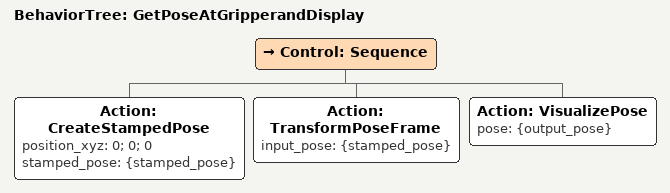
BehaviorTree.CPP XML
<?xml version='1.0' encoding='UTF-8'?>
<root BTCPP_format="4" main_tree_to_execute="GetPoseAtGripperandDisplay">
  <BehaviorTree ID="GetPoseAtGripperandDisplay">
    <Control ID="Sequence">
      <Action ID="CreateStampedPose" position_xyz="0; 0; 0" stamped_pose="{stamped_pose}"/>
      <Action ID="TransformPoseFrame" input_pose="{stamped_pose}"/>
      <Action ID="VisualizePose" pose="{output_pose}"/>
    </Control>
  </BehaviorTree>
</root>
